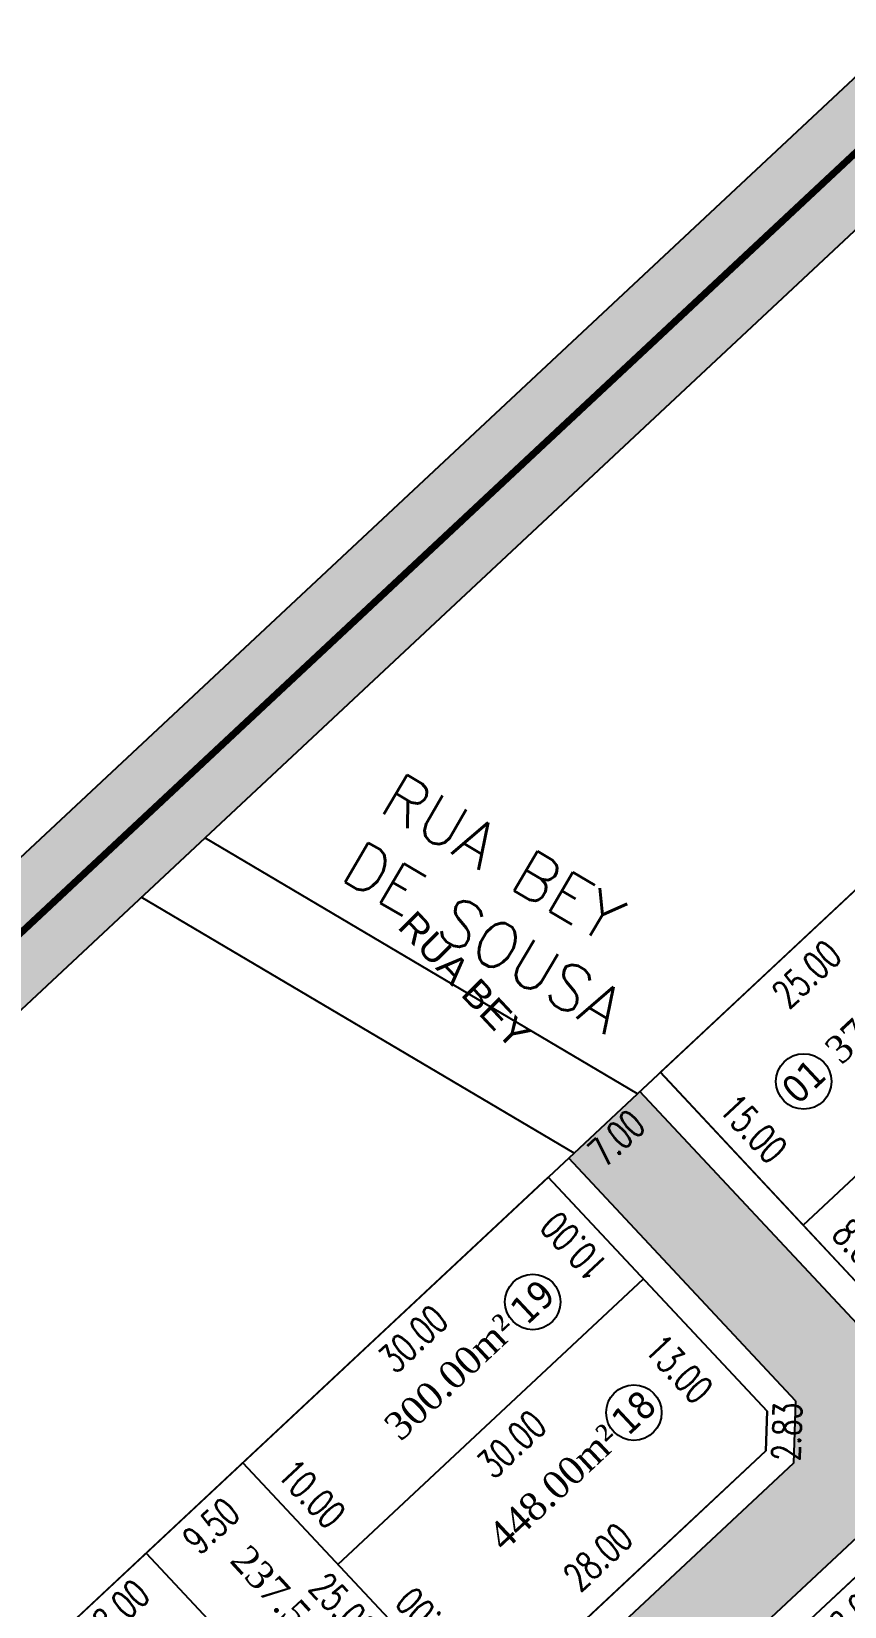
# Model space of a CAD drawing. Header units: metres. Extents: x 437145 to 437701, y 9614495 to 9615043.
# Drawn here: x 437367.8 to 437426.1, y 9614868.3 to 9614981.3 of the extents above; entities that cross this region are included whole.
import ezdxf

# ---------------------------------------------------------------- set-up
doc = ezdxf.new("R2010")
doc.units = ezdxf.units.M
doc.header["$PDMODE"] = 35
doc.header["$PDSIZE"] = 0.1
doc.linetypes.add('HIDDEN', pattern=[9.524999999999995, 6.349999999999998, -3.174999999999998])
for name, color, linetype in [('ADUTORA', 90, 'Continuous'), ('Auxiliar', 7, 'Continuous'), ('COTAS', 10, 'Continuous'), ('Layer3', 1, 'Continuous'), ('M_FIO', 32, 'Continuous'), ('ÁREA', 7, 'Continuous')]:
    doc.layers.add(name, color=color, linetype=linetype)
doc.styles.add('ARIAL', font='arial.ttf')
doc.styles.add('COTAS', font='romans.shx', dxfattribs={"width": 0.7})
doc.styles.add('symplex', font='simplex.shx', dxfattribs={"bigfont": 'bigfont.shx'})
doc.styles.add('tahoma', font='tahoma.ttf')
doc.styles.add('ÁREA', font='times.ttf', dxfattribs={"height": 2})
doc.dimstyles.new('C-75', dxfattribs={"dimtxt": 2, "dimasz": 0.2, "dimexe": 0, "dimexo": 0, "dimgap": 1, "dimtad": 0, "dimzin": 4, "dimdsep": 46, "dimtxsty": 'COTAS', "dimblk1": 'BOL-COT', "dimblk2": 'BOL-COT', "dimsah": 1, "dimcen": 0.1, "dimse1": 1, "dimse2": 1, "dimsd1": 1, "dimsd2": 1, "dimclrd": 8, "dimclre": 256, "dimaunit": 1, "dimadec": 3, "dimazin": 0, "dimtfac": 0.5, "dimtix": 1, "dimtmove": 0, "dimatfit": 3, "dimldrblk": 'BOL-COT', "dimfxl": 1, "dimtolj": 1, "dimtzin": 0, "dimarcsym": 0})

# ---------------------------------------------------------------- blocks, each defined once
blk = doc.blocks.new('*D8')
at = {"layer": 'Defpoints', "color": 0, "transparency": 16777216}
for p in [(2711.257773512067, 1186.00517201643), (2736.25777349705, 1186.006060850206), (2736.25782596098, 1184.530421311366)]:
    blk.add_point(p, dxfattribs=at)
at = {"layer": 'Layer3', "transparency": 16777216, "insert": (2723.757825968489, 1184.529976894479), "char_height": 2, "attachment_point": 5, "rotation": 0.0020370569627687447, "style": 'COTAS'}
blk.add_mtext('\\A1;25.00', dxfattribs=at)
blk = doc.blocks.new('BOL-COT')
at = {"layer": 'COTAS'}
for p, q in [((-1.999999999999943, 8.53e-14), (2, 8.53e-14)), ((0, -2.999999999999971), (0, 3.000000000000028))]:
    blk.add_line(p, q, dxfattribs=at)
blk.add_circle((0, 0), 0.4, dxfattribs=at)
blk = doc.blocks.new('*D9')
at = {"layer": 'Defpoints', "color": 0, "transparency": 16777216}
for p in [(2736.27185942846, 1173.923853626805), (2711.27194369511, 1171.552823858666), (2736.271943680791, 1171.553712543431)]:
    blk.add_point(p, dxfattribs=at)
at = {"layer": 'Layer3', "transparency": 16777216, "insert": (2723.77185943562, 1173.923409284423), "char_height": 2, "attachment_point": 5, "rotation": 0.002036715453251446, "style": 'COTAS'}
blk.add_mtext('\\A1;25.00', dxfattribs=at)
blk = doc.blocks.new('*D58')
at = {"layer": 'Defpoints', "color": 0, "transparency": 16777216}
for p in [(2670.268948653504, 1186.55331693064), (2668.461485399074, 1161.553270839432), (2670.269837357942, 1161.553335123095)]:
    blk.add_point(p, dxfattribs=at)
at = {"layer": 'Layer3', "transparency": 16777216, "insert": (2668.461041046854, 1174.053261743205), "char_height": 2, "attachment_point": 5, "rotation": 270.0020367620242, "style": 'COTAS'}
blk.add_mtext('\\A1;25.00', dxfattribs=at)
blk = doc.blocks.new('*D59')
at = {"layer": 'Defpoints', "color": 0, "transparency": 16777216}
for p in [(2660.768948660198, 1186.552978571835), (2658.96148540635, 1161.552932478769), (2660.769837364578, 1161.552996762428)]:
    blk.add_point(p, dxfattribs=at)
at = {"layer": 'Layer3', "transparency": 16777216, "insert": (2658.96104105416, 1174.052923383473), "char_height": 2, "attachment_point": 5, "rotation": 270.0020367618906, "style": 'COTAS'}
blk.add_mtext('\\A1;25.00', dxfattribs=at)
blk = doc.blocks.new('*D206')
at = {"layer": 'Defpoints', "color": 0, "transparency": 16777216}
for p in [(2711.27141048523, 1186.552805105555), (2711.271943696973, 1171.552823858666), (2713.388234119945, 1171.552899087488)]:
    blk.add_point(p, dxfattribs=at)
at = {"layer": 'Layer3', "transparency": 16777216, "insert": (2713.387967514073, 1179.052889710932), "char_height": 2, "attachment_point": 5, "rotation": 270.0020367213779, "style": 'COTAS'}
blk.add_mtext('\\A1;15.00', dxfattribs=at)
blk = doc.blocks.new('*D207')
at = {"layer": 'Defpoints', "color": 0, "transparency": 16777216}
for p in [(2711.271943696973, 1171.552823858666), (2711.272228074517, 1163.552823862392), (2713.186295553658, 1163.552891902118)]:
    blk.add_point(p, dxfattribs=at)
at = {"layer": 'Layer3', "transparency": 16777216, "insert": (2713.186153364886, 1167.552891900255), "char_height": 2, "attachment_point": 5, "rotation": 270.00203670413055, "style": 'COTAS'}
blk.add_mtext('\\A1;8.00', dxfattribs=at)
blk = doc.blocks.new('*D208')
at = {"layer": 'Defpoints', "color": 0, "transparency": 16777216}
for p in [(2660.771410515847, 1186.551009059283), (2670.271410512005, 1186.551347418088), (2670.271473582934, 1184.780523605976)]:
    blk.add_point(p, dxfattribs=at)
at = {"layer": 'Layer3', "transparency": 16777216, "insert": (2665.521473584855, 1184.780354426574), "char_height": 2, "attachment_point": 5, "rotation": 0.0020406875224678795, "style": 'COTAS'}
blk.add_mtext('\\A1;9.50', dxfattribs=at)
blk = doc.blocks.new('*D209')
at = {"layer": 'Defpoints', "color": 0, "transparency": 16777216}
for p in [(2670.271410512004, 1186.551347418088), (2700.268945269077, 1186.552413929585), (2700.269011625427, 1184.686023436817)]:
    blk.add_point(p, dxfattribs=at)
at = {"layer": 'Layer3', "transparency": 16777216, "insert": (2685.27024424689, 1184.685490181069), "char_height": 2, "attachment_point": 5, "rotation": 0.0020370543127587273, "style": 'COTAS'}
blk.add_mtext('\\A1;30.00', dxfattribs=at)
blk = doc.blocks.new('*D210')
at = {"layer": 'Defpoints', "color": 0, "transparency": 16777216}
for p in [(2670.271765914245, 1176.5533177055), (2700.270286172012, 1176.557342196214), (2700.270581433528, 1174.356465319502)]:
    blk.add_point(p, dxfattribs=at)
at = {"layer": 'Layer3', "transparency": 16777216, "insert": (2685.271321304645, 1174.354453074145), "char_height": 2, "attachment_point": 5, "rotation": 0.007686590179831475, "style": 'COTAS'}
blk.add_mtext('\\A1;30.00', dxfattribs=at)
blk = doc.blocks.new('*D211')
at = {"layer": 'Defpoints', "color": 0, "transparency": 16777216}
for p in [(2698.272391336169, 1164.203567760396), (2670.269837357942, 1161.553335123095), (2698.272299179307, 1161.552361747581)]:
    blk.add_point(p, dxfattribs=at)
at = {"layer": 'Layer3', "transparency": 16777216, "insert": (2684.271160425487, 1164.204054448153), "char_height": 2, "attachment_point": 5, "rotation": 359.9980083783642, "style": 'COTAS'}
blk.add_mtext('\\A1;28.00', dxfattribs=at)
blk = doc.blocks.new('*D212')
at = {"layer": 'Defpoints', "color": 0, "transparency": 16777216}
for p in [(2700.833897681349, 1186.649360983032), (2698.22572087464, 1176.649439723561), (2700.83359645484, 1176.649361167434)]:
    blk.add_point(p, dxfattribs=at)
at = {"layer": 'Layer3', "transparency": 16777216, "insert": (2698.225871487894, 1181.64943963136), "char_height": 2, "attachment_point": 5, "rotation": 89.99827409921086, "style": 'COTAS'}
blk.add_mtext('\\A1;10.00', dxfattribs=at)
blk = doc.blocks.new('*D213')
at = {"layer": 'Defpoints', "color": 0, "transparency": 16777216}
for p in [(2700.943241838333, 1176.603518225584), (2697.72767292344, 1163.602501128369), (2700.946628687695, 1163.603339741338)]:
    blk.add_point(p, dxfattribs=at)
at = {"layer": 'Layer3', "transparency": 16777216, "insert": (2697.725979498758, 1170.102590370492), "char_height": 2, "attachment_point": 5, "rotation": 270.0149268850565, "style": 'COTAS'}
blk.add_mtext('\\A1;13.00', dxfattribs=at)
blk = doc.blocks.new('*D214')
at = {"layer": 'Defpoints', "color": 0, "transparency": 16777216}
for p in [(2670.268948653503, 1186.55331693064), (2670.271765914245, 1176.5533177055), (2672.364621191715, 1176.553907317447)]:
    blk.add_point(p, dxfattribs=at)
at = {"layer": 'Layer3', "transparency": 16777216, "insert": (2672.363212561345, 1181.553906930016), "char_height": 2, "attachment_point": 5, "rotation": 270.01614171585254, "style": 'COTAS'}
blk.add_mtext('\\A1;10.00', dxfattribs=at)
blk = doc.blocks.new('*D215')
at = {"layer": 'Defpoints', "color": 0, "transparency": 16777216}
for p in [(2670.271765914246, 1176.5533177055), (2670.269837357944, 1161.553335123095), (2672.240888552066, 1161.553081703921)]:
    blk.add_point(p, dxfattribs=at)
at = {"layer": 'Layer3', "transparency": 16777216, "insert": (2672.241852830218, 1169.053072995123), "char_height": 2, "attachment_point": 5, "rotation": 89.99263344903896, "style": 'COTAS'}
blk.add_mtext('\\A1;15.00', dxfattribs=at)
blk = doc.blocks.new('*D257')
at = {"layer": 'Defpoints', "color": 0, "transparency": 16777216}
for p in [(2652.773872377491, 1186.548756281245), (2660.77141058622, 1186.549040573049), (2660.771468561578, 1184.918110165414)]:
    blk.add_point(p, dxfattribs=at)
at = {"layer": 'Layer3', "transparency": 16777216, "insert": (2656.800384695083, 1184.917969003651), "char_height": 2, "attachment_point": 5, "rotation": 0.002036716809350874, "style": 'COTAS'}
blk.add_mtext('\\A1;8.00', dxfattribs=at)
blk = doc.blocks.new('*D541')
at = {"layer": 'Defpoints', "color": 0, "transparency": 16777216}
for p in [(2691.272690233624, 1150.552077342156), (2699.272690228152, 1150.552361350837), (2699.272755890567, 1148.70277242023)]:
    blk.add_point(p, dxfattribs=at)
at = {"layer": 'Layer3', "transparency": 16777216, "insert": (2695.272755893303, 1148.70263041589), "char_height": 2, "attachment_point": 5, "rotation": 0.002034062351873794, "style": 'COTAS'}
blk.add_mtext('\\A1;8.00', dxfattribs=at)
blk = doc.blocks.new('*D841')
at = {"layer": 'Defpoints', "color": 0, "transparency": 16777216}
for p in [(2700.272228082549, 1163.552432839158), (2698.272299179307, 1161.552361747581), (2699.297766372158, 1160.526967456875)]:
    blk.add_point(p, dxfattribs=at)
at = {"layer": 'Layer3', "transparency": 16777216, "insert": (2700.297730823779, 1161.527003002664), "char_height": 2, "attachment_point": 5, "rotation": 45.002036697879, "style": 'COTAS'}
blk.add_mtext('\\A1;2.83', dxfattribs=at)
blk = doc.blocks.new('*D843')
at = {"layer": 'Defpoints', "color": 0, "transparency": 16777216}
for p in [(2702.271410491865, 1186.552485127333), (2709.271410486277, 1186.552733958098), (2709.271456559338, 1185.256626455444)]:
    blk.add_point(p, dxfattribs=at)
at = {"layer": 'Layer3', "transparency": 16777216, "insert": (2705.771456562132, 1185.256502040061), "char_height": 2, "attachment_point": 5, "rotation": 0.0020367075258245766, "style": 'COTAS'}
blk.add_mtext('\\A1;7.00', dxfattribs=at)
blk = doc.blocks.new('atutu')
h = blk.add_hatch(color=252)
h.dxf.hatch_style = 1
h.paths.add_polyline_path([(2863.27140678136, 1159.558238957408), (2832.441365581961, 1159.557143029156), (2829.269912204845, 1162.728995614085), (2829.271411739139, 1186.557193566445), (2822.271411752119, 1186.556761926371), (2822.269912194019, 1162.728213547128), (2819.09828051572, 1159.556668717745), (2712.443942977023, 1159.552877426478), (2709.272258869338, 1162.724336050782), (2709.271411981923, 1186.548470260906), (2702.271411822259, 1186.552842710498), (2702.272258873936, 1162.724087221879), (2699.100800246664, 1159.552403111342), (2531.943943363696, 1159.546461113128), (2528.772258974577, 1162.717918372113), (2528.771411935881, 1186.546327062282), (2521.771411945776, 1186.546083545643), (2521.772258983716, 1162.717701955098), (2518.600845955045, 1159.545986803579), (2436.443943144952, 1159.54306633431), (2433.2734401203, 1162.71334396522), (2433.272602327134, 1186.281645370978), (2426.272602420324, 1186.281645370978), (2426.281634772279, 928.7582939084205), (2433.281757170125, 928.7429307180973), (2433.279530455964, 991.3835418525669), (2436.438828028122, 994.5430630039009), (2521.436665092793, 994.5460849482151), (2521.436663749652, 994.5460745378914), (2524.218322191311, 994.5462978762192), (2531.21832219556, 994.5462978762192), (2534.779809492489, 994.5465489349843), (2534.768827719056, 994.5465589541527), (2792.106664956047, 994.5557081423284), (2795.278350587318, 991.384248027909), (2795.280577226275, 928.7558006759319), (2802.280577230408, 928.7558006759319), (2802.278350192495, 991.3954800054016), (2805.438827599015, 994.5561821426782), (2853.117648044625, 994.5578772801491), (2856.278350169154, 991.3973998952242), (2856.280577190186, 928.7582247092904), (2863.271366820345, 928.7582182477745)])
h.paths.add_polyline_path([(2612.272733265674, 1149.377741661254), (2612.277876275673, 1004.720887549552), (2609.106416146004, 1001.549201898608), (2561.449562127493, 1001.547507541585), (2558.277876297152, 1004.718967855308), (2558.272733288899, 1149.375821790058), (2561.444193402853, 1152.547507431689), (2609.101047624275, 1152.549201786849)], flags=16)
h.paths.add_polyline_path([(2619.272733261599, 1149.377990736025), (2622.444193176891, 1152.549676178354), (2670.101047609316, 1152.551370531651), (2673.272733240237, 1149.379910415369), (2673.277876248957, 1004.723056471306), (2670.106415938784, 1001.551370641547), (2622.449562099786, 1001.549676290113), (2619.277876271133, 1004.721136598247)], flags=16)
h.paths.add_polyline_path([(2551.272733292741, 1149.375572922039), (2551.277876301635, 1004.71871880475), (2548.106416166318, 1001.54703315008), (2500.449561969459, 1001.545338791195), (2497.277876336617, 1004.716798911202), (2497.27273331678, 1149.373653047118), (2500.444193430443, 1152.545338683161), (2548.101047658676, 1152.547033038321)], flags=16)
h.paths.add_polyline_path([(2680.272733235522, 1149.38015928525), (2683.444193349302, 1152.551844926882), (2731.101047563856, 1152.553539282042), (2734.272733212822, 1149.382079150859), (2734.277876221657, 1004.725225419137), (2731.106415716897, 1001.553539395663), (2683.449562278367, 1001.551845034915), (2680.27787624494, 1004.723305547941)], flags=16)
h.paths.add_polyline_path([(2490.272733319516, 1149.373404180962), (2490.27787634011, 1004.716550035733), (2487.106416225748, 1001.544864403415), (2436.452177504509, 1001.543063480738), (2433.279056522612, 1004.715958876866), (2433.27391435121, 1149.372558730054), (2436.44419347503, 1152.54306327771), (2487.101047690341, 1152.544864293519)], flags=16)
h.paths.add_polyline_path([(2741.272733208806, 1149.382328035641), (2744.444193322643, 1152.554013671684), (2792.101047538128, 1152.555708026844), (2795.272733186803, 1149.384247895661), (2795.277876196395, 1004.727393774647), (2792.106416082732, 1001.555708140466), (2744.449562452292, 1001.55401378158), (2741.277876218456, 1004.725474493909)], flags=16)
h.paths.add_polyline_path([(2802.272733183892, 1149.384496780443), (2805.444193296857, 1152.556182418349), (2853.101047503611, 1152.557876775372), (2856.272733159736, 1149.386416634875), (2856.277876169678, 1004.729562517586), (2853.106416056015, 1001.557876883405), (2805.449561822776, 1001.556182530108), (2802.277876191855, 1004.727642640802)], flags=16)
at = {"layer": 'Layer3', "ltscale": 5}
h = blk.add_hatch(dxfattribs=at)
h.set_pattern_fill('AR-SAND', color=49, scale=0.1)
h.set_pattern_definition([(37.50000000000001, (-475087.5949620029, -9591321.841822851), (-0.0062993358109608, 0.1926823769013159), [0, -0.152, 0, -0.17, 0, -0.1625]), (7.499999999999999, (-475087.5949620029, -9591321.841822851), (0.1769776705267727, 0.282214606522974), [0, -0.082, 0, -0.137, 0, -0.0525]), (327.5, (-475087.7179620029, -9591321.841822851), (0.3114141861751495, 0.0005659053536965), [0, -0.05, 0, -0.18, 0, -0.235]), (317.5, (-475087.7179620029, -9591321.841822851), (0.3006126604572294, 0.087767556493425), [0, -0.025, 0, -0.118, 0, -0.135])])
h.paths.add_polyline_path([(2864.465890253394, 1229.158218192268), (2384.964919384127, 1229.158218192268), (2384.964919384127, 1225.230022257525), (2864.465890253394, 1225.158218192268)])
h.paths.add_polyline_path([(2864.465890253394, 1225.158218192268), (2384.964919384127, 1225.230022257525), (2384.964919384127, 1221.158218192267), (2864.465890253394, 1221.158218192267)])
at = {"layer": 'Layer3', "color": 9}
for points in [[(2384.964919384127, 1229.158218192268), (2864.465890253394, 1229.158218192268)], [(2384.964919384127, 1221.158218192267), (2864.465890253394, 1221.158218192267)]]:
    blk.add_lwpolyline(points, dxfattribs=at)
at = {"layer": 'Layer3', "color": 40, "linetype": 'HIDDEN', "const_width": 0.5}
blk.add_lwpolyline([(2384.964919384127, 1225.230022257525), (2864.465890253394, 1225.158218192268)], dxfattribs=at)
at = {"layer": 'Layer3', "color": 0}
for points in [[(2702.797284304887, 1186.552503822702), (2480.954146878236, 1186.544616554263)], [(2660.771410515847, 1186.551009059283), (2660.772299201717, 1161.551027886901)], [(2670.27141051119, 1186.55134741995), (2670.272299194325, 1161.551366307172)], [(2700.268945269078, 1186.552413929585), (2700.272030890943, 1163.552235633466)], [(2702.797284305469, 1186.552503820839), (2709.026661201811, 1186.548612729046)], [(2820.271410409792, 1186.556680422607), (2709.025456860743, 1186.55272525582)], [(2709.026661201811, 1186.548612729046), (2822.272628917673, 1186.552638329897)], [(2711.272228075273, 1163.552823860529), (2711.271410484706, 1186.5528050385)], [(2670.271765914245, 1176.5533177055), (2700.270286833018, 1176.552414065558)], [(2711.27194369511, 1171.552823858666), (2736.271943680791, 1171.553712543431)], [(2700.272228082549, 1163.552432839158), (2698.272299179307, 1161.552361747581)], [(2698.272299179307, 1161.552361747581), (2532.772299272905, 1161.546478644344)], [(2684.272690238687, 1150.551863968703), (2730.272690203589, 1150.55349941771)]]:
    blk.add_lwpolyline(points, dxfattribs=at)
for centre in [(2693.337818051072, 1180.773051482025), (2718.337879236404, 1179.052251939061), (2693.216473933915, 1170.015382543537)]:
    blk.add_circle(centre, 1.990958139869911, dxfattribs=at)
at = {"layer": 'M_FIO'}
for points in [[(2702.797284305469, 1186.552503820839), (2692.660833400349, 1221.158218192267)], [(2709.025456860627, 1186.55272525582), (2698.891339382937, 1221.158218192267)], [(2702.272257530795, 1162.724076809692), (2702.271410491458, 1186.552485136646)], [(2702.2722575319, 1162.724076809692), (2702.271410492564, 1186.552485136646)], [(2702.797284306575, 1186.552503820839), (2709.026661202917, 1186.548612729046)], [(2709.272257526196, 1162.724325640458), (2709.271410486859, 1186.552734066132)], [(2709.272257527302, 1162.724325640458), (2709.271410487965, 1186.552734066132)], [(2702.272257530795, 1162.724076811555), (2699.100798903522, 1159.552392701018)], [(2702.2722575319, 1162.724076811555), (2699.100798904629, 1159.552392701018)], [(2699.100798902592, 1159.552392701018), (2531.943942021486, 1159.546450702804)], [(2699.100798903697, 1159.552392701018), (2531.943942022592, 1159.546450702804)], [(2683.44419200616, 1152.551834516558), (2731.101046221587, 1152.553528871718)], [(2683.444192007266, 1152.551834516558), (2731.101046222693, 1152.553528871718)]]:
    blk.add_lwpolyline(points, dxfattribs=at)
at = {"layer": 'ADUTORA', "color": 7, "style": 'symplex'}
for s, p in [('RUA BEY', (2709.271385458846, 1214.158218192268)), (' DE SOUSA', (2703.271385458846, 1214.658218192268))]:
    blk.add_text(s, height=3.284297485517897, rotation=286.4859255870639, dxfattribs=at).set_placement(p)
at = {"layer": 'Layer3', "color": 5, "char_height": 1.999999999999999, "attachment_point": 5, "rotation": 0.0020370548664193034, "style": 'tahoma'}
for s, insert in [('\\A1;19', (2693.33781805113, 1180.77305148575)), ('\\A1;01', (2718.337879236637, 1179.052251946512)), ('\\A1;18', (2693.216473934148, 1170.015382543537))]:
    blk.add_mtext(s, dxfattribs=dict(at, insert=insert))
at = {"layer": 'ÁREA', "linetype": 'Continuous', "lineweight": -2, "extrusion": (-0.0006588081243978001, -0.02622673469559521, 0.9996558029437245), "style": 'ÁREA'}
blk.add_text('237.50m²', height=1.999999999999999, rotation=270.9999999799873, dxfattribs=at).set_placement((2634.176102246746, 1248.064900295938, -37.26807712021963))
at = {"layer": 'ÁREA', "linetype": 'Continuous', "lineweight": -2, "extrusion": (0.02623087421013141, -0.0004657028131455001, 0.9996558029437245), "style": 'ÁREA'}
for s, p in [('300.00m²', (1227.274393653287, -2657.380424508904, 65.22659029651389)), ('375.00m²', (1226.150500300852, -2698.932587392555, 66.00425837031764))]:
    blk.add_text(s, height=1.999999999999999, rotation=270.9999999857893, dxfattribs=at).set_placement(p)
at = {"layer": 'ÁREA', "linetype": 'Continuous', "lineweight": -2, "extrusion": (0.0262308742101314, -0.0004657028131455, 0.9996558029437244), "style": 'ÁREA'}
blk.add_text('448.00m²', height=1.999999999999999, rotation=270.9999999857894, dxfattribs=at).set_placement((1216.431377911042, -2657.597939452438, 65.23229876747882))
at = {"layer": 'Layer3', "color": 0}
dim = blk.add_linear_dim(base=(2660.771468561578, 1184.918110165414), p1=(2652.773872377491, 1186.548756281245), p2=(2660.77141058622, 1186.549040573049), angle=0.0020367168109805276, dimstyle='C-75', dxfattribs=at)
dim.commit()
dim.dimension.update_dxf_attribs({"geometry": '*D257', "text_midpoint": (2656.800384695083, 1184.917969003651), "dimtype": 129})
for p1, p2, distance, picture, middle in [((2660.768948660198, 1186.552978571835), (2660.769837364578, 1161.552996762428), -1.8083519593704158, '*D59', (2658.96104105416, 1174.052923383473)), ((2660.771410515847, 1186.551009059283), (2670.271410512005, 1186.551347418088), -1.7708238132351748, '*D208', (2665.521473584855, 1184.780354426574)), ((2670.268948653504, 1186.55331693064), (2670.269837357942, 1161.553335123095), -1.8083519600107003, '*D58', (2668.461041046854, 1174.053261743205)), ((2670.268948653504, 1186.55331693064), (2670.271765914245, 1176.5533177055), 2.0928553605244145, '*D214', (2672.363212561345, 1181.553906930016)), ((2670.271410512005, 1186.551347418088), (2700.268945269078, 1186.552413929585), -1.8663904939475988, '*D209', (2685.27024424689, 1184.685490181069)), ((2700.833897681349, 1186.649360983032), (2700.83359645484, 1176.649361167434), -2.6078755813831753, '*D212', (2698.225871487894, 1181.64943963136)), ((2702.271410491865, 1186.552485127333), (2709.271410486277, 1186.552733958098), -1.2961075034730805, '*D843', (2705.771456562132, 1185.256502040061)), ((2711.27141048523, 1186.552805105555), (2711.271943696973, 1171.552823858666), 2.116290424309368, '*D206', (2713.387967514073, 1179.052889710932)), ((2711.257773512067, 1186.00517201643), (2736.25777349705, 1186.006060850206), -1.475639539772776, '*D8', (2723.757825968489, 1184.529976894479)), ((2670.271765914245, 1176.5533177055), (2670.269837357942, 1161.553335123095), 1.9710512104150255, '*D215', (2672.241852830218, 1169.053072995123)), ((2670.271765914245, 1176.5533177055), (2700.270286172012, 1176.557342196214), -2.2008768965176704, '*D210', (2685.271321304645, 1174.354453074145)), ((2700.943241838331, 1176.603518225584), (2700.946628687694, 1163.603339741337), -3.2189558734932384, '*D213', (2697.725979498758, 1170.102590370492)), ((2711.27194369511, 1171.552823858666), (2736.271943680791, 1171.553712543431), 2.37014108487164, '*D9', (2723.77185943562, 1173.923409284423)), ((2711.271943696973, 1171.552823858666), (2711.272228074517, 1163.552823862392), 1.9140674803503779, '*D207', (2713.186153364886, 1167.552891900255)), ((2670.269837357942, 1161.553335123095), (2698.272299179307, 1161.552361747581), 2.651206014416712, '*D211', (2684.271160425487, 1164.204054448153)), ((2700.272228082549, 1163.552432839158), (2698.272299179307, 1161.552361747581), 1.450178063213767, '*D841', (2700.297730823779, 1161.527003002664)), ((2691.272690233624, 1150.552077342156), (2699.272690228152, 1150.552361350837), -1.8495889317723857, '*D541', (2695.272755893303, 1148.70263041589))]:
    dim = blk.add_aligned_dim(p1=p1, p2=p2, distance=distance, dimstyle='C-75', dxfattribs=at)
    dim.commit()
    dim.dimension.update_dxf_attribs({"geometry": picture, "text_midpoint": middle})

msp = doc.modelspace()

# ---------------------------------------------------------------- linework, layer by layer
at = {"layer": 'Auxiliar', "color": 2, "linetype": 'Continuous', "lineweight": -3}
for p, q in [((437412.8562980074, 9614906.655457765), (437492.4718829034, 9614981.095437007)), ((437428.5618699444, 9614889.853080552), (437412.8562980074, 9614906.655457765)), ((437281.0031186602, 9614783.384065226), (437404.8208180755, 9614899.143396605)), ((437420.5267961555, 9614882.340704404), (437404.8208180755, 9614899.143396605)), ((437417.716665849, 9614861.917199396), (437451.3195016263, 9614893.331357863)), ((437420.4315145742, 9614879.513964465), (437420.5267961555, 9614882.340704404)), ((437299.5372544108, 9614766.4881804), (437420.4315145742, 9614879.513964465))]:
    msp.add_line(p, q, dxfattribs=at)

# ---------------------------------------------------------------- block references
at = {"rotation": 43.07140519794264}
msp.add_blockref('atutu', (436242.5698856535, 9612188.321055599), dxfattribs=at)

# ---------------------------------------------------------------- texts
at = {"layer": 'ADUTORA', "color": 7, "extrusion": (0.2523981432401358, 0.1002419811213371, 0.9624171250085908), "style": 'ARIAL'}
msp.add_text('RUA BEY', height=2, rotation=202.2865637537625, dxfattribs=at).set_placement((8774508.62909049, -3806821.389827673, 1074268.36377783))

doc.saveas('drawing.dxf')
